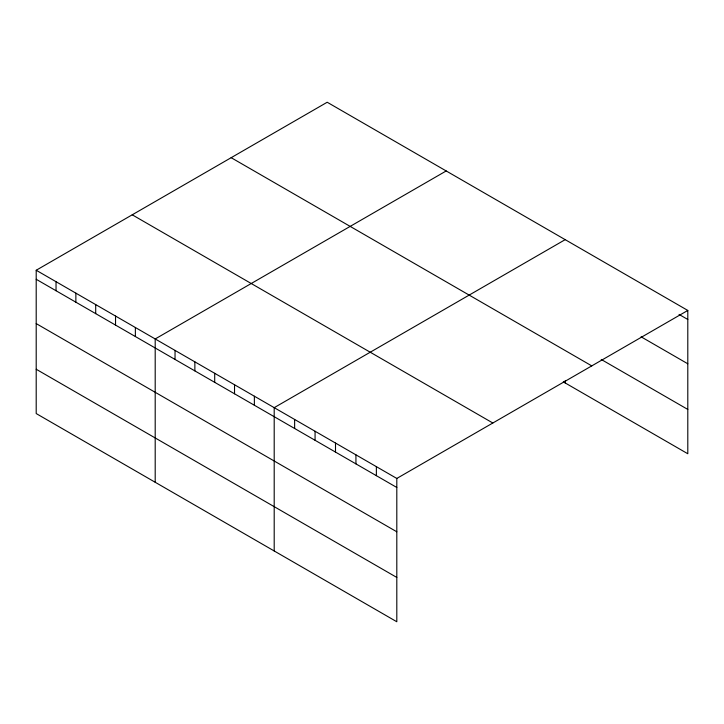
<?xml version="1.0" encoding="UTF-8"?>
<svg xmlns="http://www.w3.org/2000/svg" width="724" height="724" viewBox="0 0 724 724"><rect width="100%" height="100%" fill="white"/><g stroke="black" fill="none" stroke-linecap="round" stroke-linejoin="round"><path stroke-width="1.09" d="M36.2 270.251L396.806 478.446L396.806 621.753L36.2 413.558L36.2 270.251L327.194 102.247L687.8 310.442L687.8 453.749L563.308 381.865M446.192 170.955L155.198 338.959L155.198 482.265M565.191 239.653L274.197 407.666L274.197 550.964M396.806 478.446L687.8 310.442M679.04 314.415L687.8 319.474M641.093 336.814L687.8 363.783M601.201 359.439L687.8 409.431M231.164 157.687L591.77 365.882M132.23 214.811L492.836 423.006M36.2 279.283L396.806 487.478M36.2 323.592L396.806 531.787M36.2 369.249L396.806 577.444M565.191 380.743L565.191 382.96M376.371 466.654L376.371 475.677M355.937 454.853L355.937 463.885M335.502 443.052L335.502 452.084M315.067 431.26L315.067 440.292M294.632 419.458L294.632 428.49M254.368 396.209L254.368 405.241M234.531 384.761L234.531 393.793M214.702 373.312L214.702 382.344M194.865 361.855L194.865 370.887M175.036 350.407L175.036 359.439M135.37 327.51L135.37 336.542M115.532 316.053L115.532 325.085M95.704 304.605L95.704 313.637M75.866 293.157L75.866 302.189M56.038 281.708L56.038 290.74"/></g></svg>
